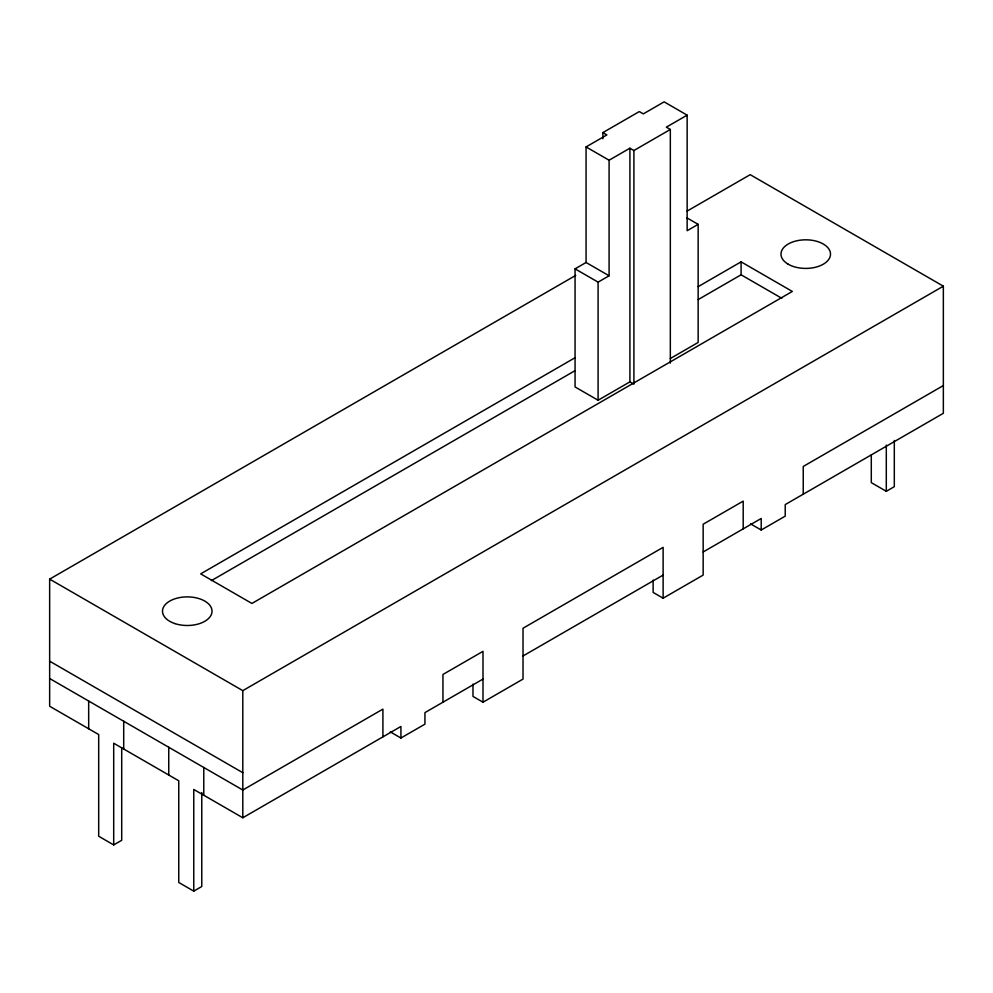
<?xml version="1.0" encoding="UTF-8"?>
<svg xmlns="http://www.w3.org/2000/svg" width="993" height="993" viewBox="0 0 993 993"><rect width="100%" height="100%" fill="white"/><g stroke="black" fill="none" stroke-linecap="round" stroke-linejoin="round"><path stroke-width="1.49" d="M602.888 138.784L602.888 132.603L639.306 111.564L643.315 113.885L664.131 101.857L687.144 115.151L687.144 230.711L698.153 224.356L698.153 342.461L670.312 358.535M586.069 146.927L609.094 160.221L609.094 275.781L586.069 262.487L586.069 146.927L606.884 134.911L602.888 132.603M609.094 160.221L629.91 148.205L633.906 150.514L670.337 129.475L670.337 363.14M687.144 115.151L666.328 127.166L670.337 129.475M633.906 150.514L633.906 384.179L629.91 381.871L598.084 400.241L575.059 386.947L575.059 268.842L586.069 262.487M121.705 747.841L121.705 840.289L113.698 844.919L98.692 836.243L98.692 734.559L49.65 706.246L49.65 579.13L575.729 275.396M687.119 211.087L750.199 174.669L943.35 286.183L943.35 413.299L785.227 504.593L785.227 516.149L761.209 530.014L750.609 523.894M575.059 268.842L598.084 282.136L609.094 275.781M574.81 357.865L200.673 573.867L251.912 603.446L792.327 291.445L741.088 261.854L698.178 286.629M211.397 580.62L574.81 370.799M698.178 299.576L741.088 274.8L781.826 298.31M49.65 579.13L242.801 690.644L943.35 286.183M943.35 385.569L803.238 466.462L803.238 494.191M201.765 792.526L201.765 886.513L193.759 891.143L193.759 789.447L242.801 817.76L400.924 726.466L400.924 738.022L390.323 731.903M482.995 679.088L424.942 712.602L424.942 724.158L400.924 738.022M523.026 655.976L663.125 575.084M703.156 551.971L761.209 518.458L761.209 530.014M472.978 684.09L472.978 696.416L482.995 702.2L523.026 679.088L523.026 628.234L663.125 547.342L663.125 598.196L653.121 592.411L653.121 580.086M663.125 598.196L703.156 575.084L703.156 524.23L743.198 501.13L743.198 528.859M871.295 454.906L871.295 482.635L886.302 491.299L894.308 486.682L894.308 440.458M686.647 217.715L698.153 224.356M49.65 661.189L242.801 772.703M49.65 678.504L242.801 790.018L382.913 709.126L382.913 736.868M193.759 891.143L178.752 882.467L178.752 780.783L113.698 743.223L113.698 844.919M886.302 445.075L886.302 491.299M741.088 261.854L741.088 274.8M629.91 148.205L629.91 381.871M598.084 282.136L598.084 400.241M482.995 702.2L482.995 651.346L442.952 674.458L442.952 702.2M242.801 690.644L242.801 817.76M203.776 767.49L203.776 795.219M168.748 747.27L168.748 774.999M123.703 721.266L123.703 748.995M88.675 701.046L88.675 728.775M788.231 264.225A24.763 14.299 0 0 0 829.664 257.82A24.763 14.299 0 0 0 799.328 240.306A24.763 14.299 0 0 0 788.231 264.225M174.88 623.579A24.763 14.299 0 0 0 212.03 611.191A24.763 14.299 0 0 0 174.88 598.804A24.763 14.299 0 0 0 174.88 623.579"/></g></svg>
